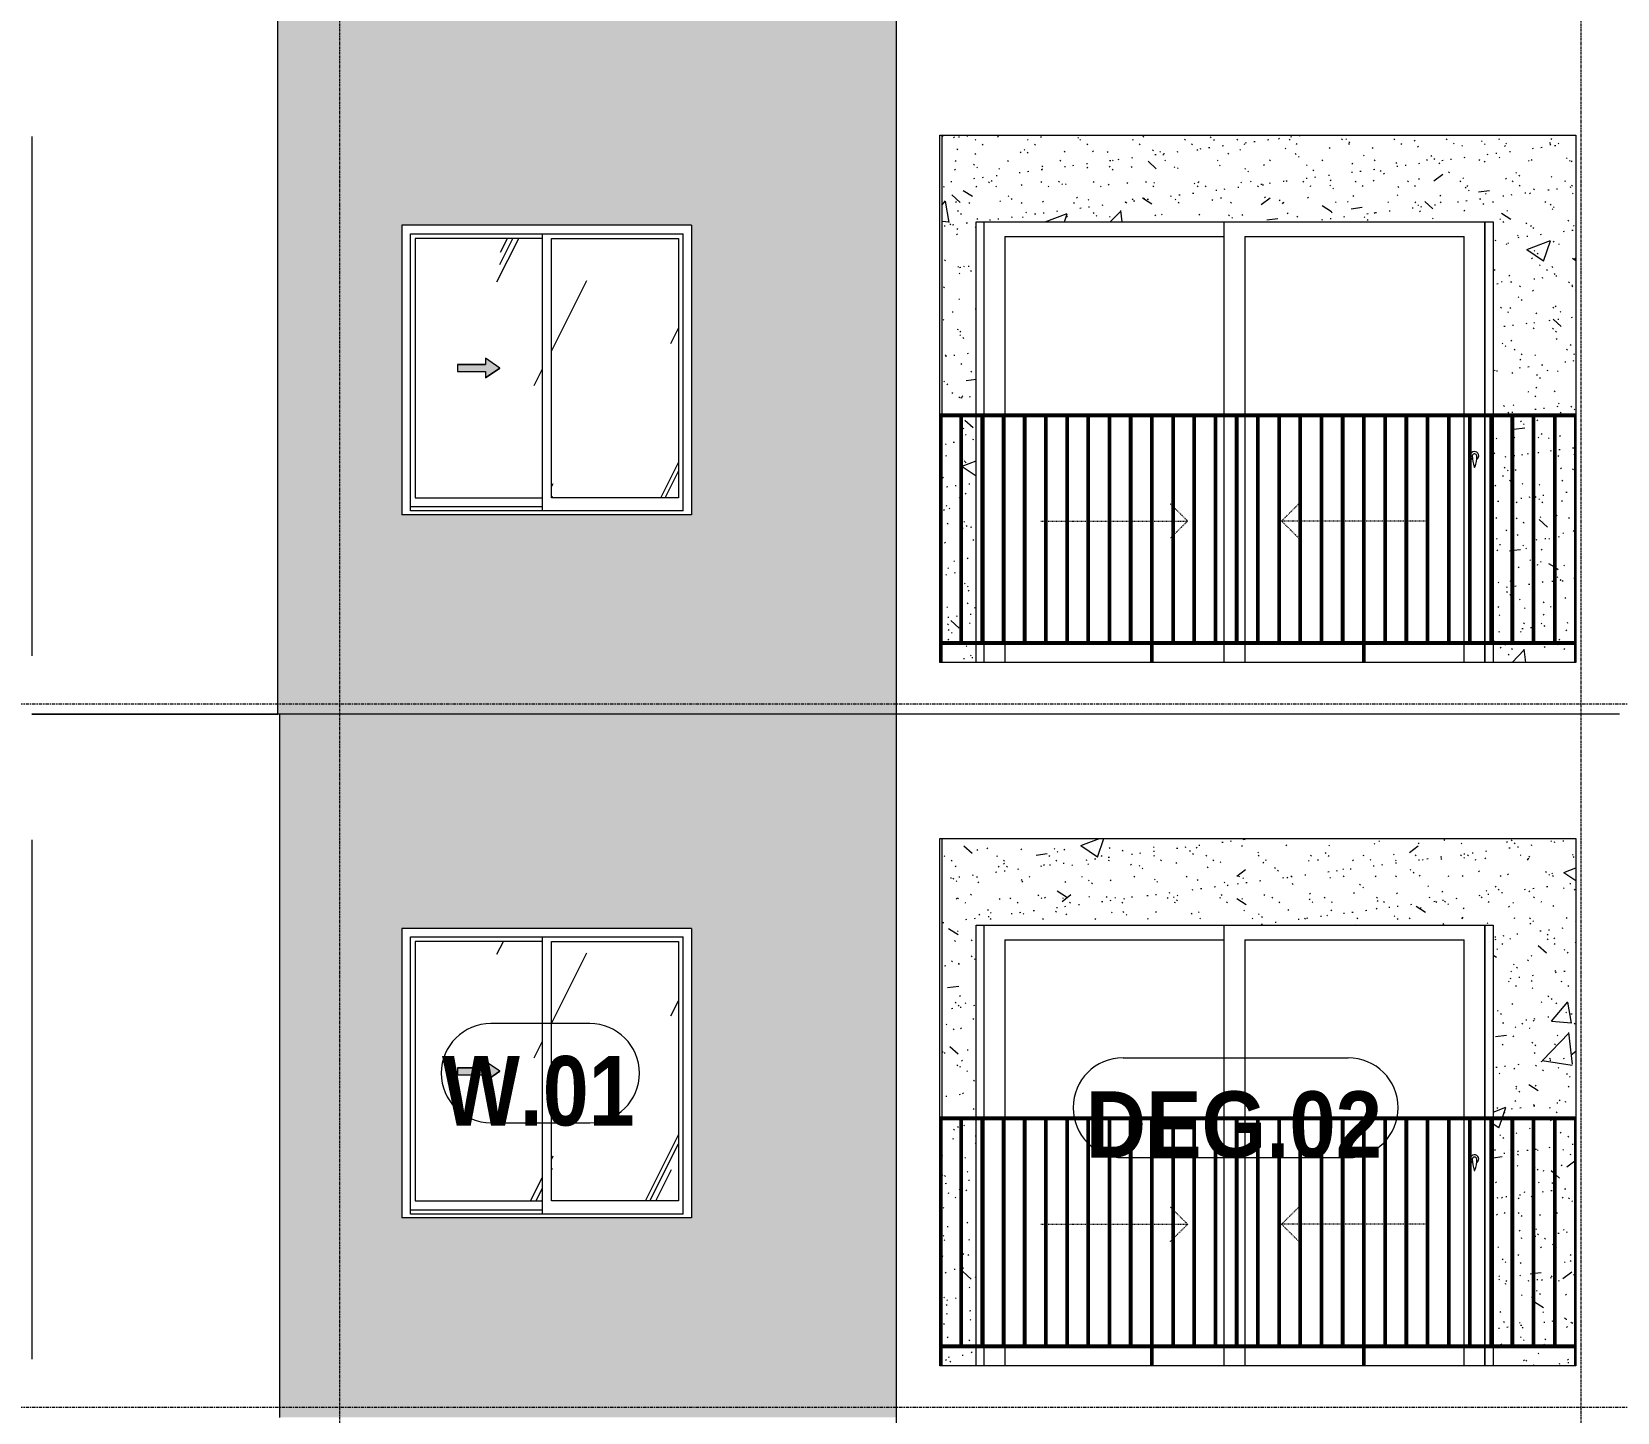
# Model space of a CAD drawing. Header units: millimetres. Extents: x 25061 to 259291, y -8723 to 35400.
# Drawn here: x 173820 to 181485, y 15775 to 22450 of the extents above; entities that cross this region are included whole.
import ezdxf

# ---------------------------------------------------------------- set-up
doc = ezdxf.new("R2010")
doc.units = ezdxf.units.MM
for name, pattern in [('1 NÉT CALL OUT', [6, 3, -3]), ('Centre', [31.75, 6.35, -4.7625, 15.875, -4.7625]), ('Dash', [6.35, 3.175, -3.175]), ('Grid Line', [22.225, 12.7, -3.175, 3.175, -3.175])]:
    doc.linetypes.add(name, pattern=pattern)
for name, color, linetype, lineweight in [('0-2', 50, 'Continuous', 5), ('A-DETL-GENF', 92, 'Continuous', 9), ('A-DETL-GENF-3', 92, '1 NÉT CALL OUT', 9), ('A-DOOR', 31, 'Continuous', 9), ('A-DOOR-FRAM', 31, 'Continuous', 9), ('A-DOOR-HDLN', 31, 'Dash', 9), ('A-DOOR-IDEN', 31, 'Continuous', 9), ('A-FLOR-LEVL-2', 51, 'Centre', 9), ('A-GLAZ', 151, 'Continuous', 9), ('A-GLAZ-1', 7, '1 NÉT CALL OUT', 9), ('A-GLAZ-IDEN', 152, 'Continuous', 9), ('A-WALL', 113, 'Continuous', 9), ('A-WALL-PATT-2', 9, 'Continuous', 9), ('A-WALL-PATT-3', 111, 'Continuous', 5), ('I-WALL-2', 7, 'Continuous', 9), ('S-GRID-1', 1, 'Grid Line', 9)]:
    doc.layers.add(name, color=color, linetype=linetype, lineweight=lineweight)
doc.styles.add('Arial_B_1', font='arialbd.ttf', dxfattribs={"width": 0.9, "height": 320})
doc.styles.add('Arial_B_2', font='arialbd.ttf', dxfattribs={"width": 0.85, "height": 336})
pattern_1 = [(50, (-80880.3, 14125), (1165.98, -102.01), [121.92, -1341.12]), (355, (-80880.3, 14125), (-225.554, 1222.763), [97.536, -1072.896]), (100.451, (-80783.1, 14116.5), (940.433, 1120.746), [103.616, -1139.776]), (46.184, (-80880.3, 14450.1), (1734.91, -269.07), [182.88, -2011.68]), (96.636, (-80735.7, 14427.7), (1519.38, 1583.54), [155.42, -1709.66]), (351.184, (-80880.3, 14450.1), (1519.39, 1583.52), [146.3, -1609.34]), (21, (-80717.7, 14368.8), (970.332, -654.498), [121.92, -1341.12]), (326, (-80717.7, 14368.8), (395.533, 1178.804), [97.536, -1072.896]), (71.451, (-80636.9, 14314.3), (1365.87, 524.296), [103.616, -1139.776]), (37.5, (-80880.3, 14125), (19.767, 541.153), [53.645, -1006.246, 53.645, -1035.507, -1076.96]), (37.5, (-80880.3, 14125), (19.767, 541.153), [-2149.043, 53.645, -1023.315]), (7.5, (-80880.3, 14125), (427.646, 641.156), [53.645, -567.334, 53.645, -981.862, -410.464]), (7.5, (-80880.3, 14125), (427.646, 641.156), [-1656.486, 53.645, -356.82]), (327.5, (-81242.8, 14125), (867.782, -36.665), [53.645, -352.755, 53.645, -1214.323, -1682.496]), (327.5, (-81242.8, 14125), (867.782, -36.665), [-1674.368, 53.645, -1628.85]), (317.5, (-81405.4, 14125), (948.028, 162.73), [53.645, -474.675, 53.645, -788.416, -1194.816]), (317.5, (-81405.4, 14125), (948.028, 162.73), [-1370.38, 53.645, -1141.17])]
pattern_2 = [(37.5, (-80880.3, 14125), (-5.1206, 156.61216), [5.364, -118.181, 5.364, -132.812, -132.08]), (37.5, (-80880.3, 14125), (-5.1206, 156.61216), [-261.722, 5.364, -126.716]), (7.5, (-80880.3, 14125), (143.847, 229.3842), [5.364, -61.285, 5.364, -105.989, -42.672]), (7.5, (-80880.3, 14125), (143.847, 229.3842), [-178.003, 5.364, -37.308]), (327.5, (-80980.28, 14125), (253.1176, 0.4601), [5.364, -35.276, 5.364, -140.94, -191.008]), (327.5, (-80980.28, 14125), (253.1176, 0.4601), [-186.944, 5.364, -185.644]), (317.5, (-80980.28, 14125), (244.3381, 71.3376), [5.364, -14.956, 5.364, -90.546, -109.728]), (317.5, (-80980.28, 14125), (244.3381, 71.3376), [-116.23, 5.364, -104.364])]
pattern_3 = [(63.435, (-78970.7, 14236.3), (-0.002, 1625.6), [567.96, -3066.99]), (63.435, (-80596.3, 14236.3), (-0.002, 1625.6), [567.96, -3066.99]), (63.435, (-78192.5, 14550.35), (-0.002, 1625.6), [567.96, -3066.99]), (63.435, (-79818.1, 14550.35), (-0.002, 1625.6), [567.96, -3066.99]), (63.435, (-78310.3, 14439.5), (-0.002, 1625.6), [567.96, -3066.99]), (63.435, (-79935.9, 14439.5), (-0.002, 1625.6), [567.96, -3066.99]), (63.435, (-78430.35, 15074.4), (-0.002, 1625.6), [276.055, -3358.9]), (63.435, (-80055.95, 15074.4), (-0.002, 1625.6), [276.055, -3358.9]), (63.435, (-78508.9, 14976.15), (-0.002, 1625.6), [567.96, -3066.99]), (63.435, (-80134.5, 14976.15), (-0.002, 1625.6), [567.96, -3066.99]), (63.435, (-78495, 15046.7), (-0.002, 1625.6), [567.96, -3066.99]), (63.435, (-80120.6, 15046.7), (-0.002, 1625.6), [567.96, -3066.99]), (63.435, (-79150.9, 14737.2), (-0.002, 1625.6), [567.96, -3066.99]), (63.435, (-80776.5, 14737.2), (-0.002, 1625.6), [567.96, -3066.99]), (63.435, (-79137, 14820.35), (-0.002, 1625.6), [567.96, -3066.99]), (63.435, (-80762.6, 14820.35), (-0.002, 1625.6), [567.96, -3066.99]), (63.435, (-79133.3, 14880.3), (-0.002, 1625.6), [567.96, -3066.99]), (63.435, (-80758.9, 14880.3), (-0.002, 1625.6), [567.96, -3066.99])]

# ---------------------------------------------------------------- blocks, each defined once
blk = doc.blocks.new('NCV_TKTC_TANG 6 - 8_rvt-6-TKCS_MẶT CẮT 2')
at = {"layer": 'A-WALL-PATT-2'}
h = blk.add_hatch(dxfattribs=at)
h.set_pattern_fill('FP_37', color=256, style=0, pattern_type=2)
h.set_pattern_definition(pattern_1)
h.paths.add_polyline_path([(-100377.6, 19400), (-99982.6, 19400), (-99982.6, 19490), (-100377.6, 19490)])
h.paths.add_polyline_path([(-102877.6, 19400), (-102877.6, 19490), (-103042.6, 19490), (-103042.6, 19400), (-102948.5, 19400)])
h.paths.add_polyline_path([(-99982.6, 19500), (-99982.6, 20590), (-100075.1, 20590), (-100075.1, 19500), (-100021.4, 19500)])
h.paths.add_polyline_path([(-102945.1, 19500), (-102877.6, 19500), (-102877.6, 20590), (-102945.1, 20590), (-102945.1, 19534.4)])
h.paths.add_polyline_path([(-102955.1, 19500), (-102955.1, 20590), (-103042.6, 20590), (-103042.6, 19500), (-102972.6, 19500)])
h.paths.add_polyline_path([(-100377.6, 19500), (-100290.1, 19500), (-100290.1, 20590), (-100377.6, 20590), (-100377.6, 20354.7)])
h.paths.add_polyline_path([(-100280.1, 19500), (-100187.6, 19500), (-100187.6, 20590), (-100280.1, 20590), (-100280.1, 20354.7)])
h.paths.add_polyline_path([(-100177.6, 19500), (-100085.1, 19500), (-100085.1, 20590), (-100177.6, 20590), (-100177.6, 20354.7)])
h.paths.add_polyline_path([(-102948.5, 20600), (-102877.6, 20600), (-102877.6, 21530), (-100377.6, 21530), (-100377.6, 20600), (-99977.6, 20600), (-99977.6, 21950), (-103042.6, 21950), (-103042.6, 20600)])
h = blk.add_hatch(dxfattribs=at)
h.set_pattern_fill('FP_38', color=256, style=0, pattern_type=2)
h.set_pattern_definition(pattern_2)
h.paths.add_polyline_path([(-100377.6, 19400), (-99982.6, 19400), (-99982.6, 19490), (-100377.6, 19490)])
h.paths.add_polyline_path([(-102877.6, 19400), (-102877.6, 19490), (-103042.6, 19490), (-103042.6, 19400), (-102948.5, 19400)])
h.paths.add_polyline_path([(-99982.6, 19500), (-99982.6, 20590), (-100075.1, 20590), (-100075.1, 19500), (-100021.4, 19500)])
h.paths.add_polyline_path([(-102945.1, 19500), (-102877.6, 19500), (-102877.6, 20590), (-102945.1, 20590), (-102945.1, 19534.4)])
h.paths.add_polyline_path([(-102955.1, 19500), (-102955.1, 20590), (-103042.6, 20590), (-103042.6, 19500), (-102972.6, 19500)])
h.paths.add_polyline_path([(-100377.6, 19500), (-100290.1, 19500), (-100290.1, 20590), (-100377.6, 20590), (-100377.6, 20354.7)])
h.paths.add_polyline_path([(-100280.1, 19500), (-100187.6, 19500), (-100187.6, 20590), (-100280.1, 20590), (-100280.1, 20354.7)])
h.paths.add_polyline_path([(-100177.6, 19500), (-100085.1, 19500), (-100085.1, 20590), (-100177.6, 20590), (-100177.6, 20354.7)])
h.paths.add_polyline_path([(-102948.5, 20600), (-102877.6, 20600), (-102877.6, 21530), (-100377.6, 21530), (-100377.6, 20600), (-99977.6, 20600), (-99977.6, 21950), (-103042.6, 21950), (-103042.6, 20600)])
at = {"layer": 'I-WALL-2'}
for p, q in [((-103042.6, 21950), (-103042.6, 20600)), ((-102877.6, 20600), (-102877.6, 21530)), ((-102877.6, 21530), (-100377.6, 21530)), ((-100377.6, 21530), (-100377.6, 20600)), ((-103042.6, 20590), (-103042.6, 19500)), ((-102877.6, 19500), (-102877.6, 20590)), ((-100377.6, 20590), (-100377.6, 19500)), ((-103042.6, 19490), (-103042.6, 19400)), ((-102877.6, 19400), (-102877.6, 19490)), ((-100377.6, 19490), (-100377.6, 19400))]:
    blk.add_line(p, q, dxfattribs=at)
blk = doc.blocks.new('NCV_TKTC_TANG 5_rvt-2-TKCS_MẶT CẮT 2')
at = {"layer": 'A-WALL-PATT-2'}
h = blk.add_hatch(dxfattribs=at)
h.set_pattern_fill('FP_37', color=256, style=0, pattern_type=2)
h.set_pattern_definition(pattern_1)
h.paths.add_polyline_path([(-100013.2, 16000), (-99982.6, 16000), (-99982.6, 16090), (-100377.6, 16090), (-100377.6, 16000)])
h.paths.add_polyline_path([(-102948.5, 16000), (-102877.6, 16000), (-102877.6, 16090), (-103042.6, 16090), (-103042.6, 16000), (-103031.7, 16000)])
h.paths.add_polyline_path([(-99982.6, 16100), (-99982.6, 17190), (-100075.1, 17190), (-100075.1, 16100), (-100021.4, 16100)])
h.paths.add_polyline_path([(-103042.6, 16100), (-102955.1, 16100), (-102955.1, 17190), (-103042.6, 17190), (-103042.6, 16653.3)])
h.paths.add_polyline_path([(-100377.6, 16100), (-100290.1, 16100), (-100290.1, 17190), (-100377.6, 17190), (-100377.6, 16653.3)])
h.paths.add_polyline_path([(-100280.1, 16100), (-100187.6, 16100), (-100187.6, 17190), (-100280.1, 17190), (-100280.1, 16653.3)])
h.paths.add_polyline_path([(-100177.6, 16100), (-100085.1, 16100), (-100085.1, 17190), (-100177.6, 17190), (-100177.6, 16653.3)])
h.paths.add_polyline_path([(-102877.6, 16100), (-102877.6, 17190), (-102945.1, 17190), (-102945.1, 16100)])
h.paths.add_polyline_path([(-102948.5, 17200), (-102877.6, 17200), (-102877.6, 18130), (-100377.6, 18130), (-100377.6, 17200), (-99977.6, 17200), (-99977.6, 18550), (-103042.6, 18550), (-103042.6, 17200)])
h = blk.add_hatch(dxfattribs=at)
h.set_pattern_fill('FP_38', color=256, style=0, pattern_type=2)
h.set_pattern_definition(pattern_2)
h.paths.add_polyline_path([(-100013.2, 16000), (-99982.6, 16000), (-99982.6, 16090), (-100377.6, 16090), (-100377.6, 16000)])
h.paths.add_polyline_path([(-102948.5, 16000), (-102877.6, 16000), (-102877.6, 16090), (-103042.6, 16090), (-103042.6, 16000), (-103031.7, 16000)])
h.paths.add_polyline_path([(-99982.6, 16100), (-99982.6, 17190), (-100075.1, 17190), (-100075.1, 16100), (-100021.4, 16100)])
h.paths.add_polyline_path([(-103042.6, 16100), (-102955.1, 16100), (-102955.1, 17190), (-103042.6, 17190), (-103042.6, 16653.3)])
h.paths.add_polyline_path([(-100377.6, 16100), (-100290.1, 16100), (-100290.1, 17190), (-100377.6, 17190), (-100377.6, 16653.3)])
h.paths.add_polyline_path([(-100280.1, 16100), (-100187.6, 16100), (-100187.6, 17190), (-100280.1, 17190), (-100280.1, 16653.3)])
h.paths.add_polyline_path([(-100177.6, 16100), (-100085.1, 16100), (-100085.1, 17190), (-100177.6, 17190), (-100177.6, 16653.3)])
h.paths.add_polyline_path([(-102877.6, 16100), (-102877.6, 17190), (-102945.1, 17190), (-102945.1, 16100)])
h.paths.add_polyline_path([(-102948.5, 17200), (-102877.6, 17200), (-102877.6, 18130), (-100377.6, 18130), (-100377.6, 17200), (-99977.6, 17200), (-99977.6, 18550), (-103042.6, 18550), (-103042.6, 17200)])
at = {"layer": 'I-WALL-2'}
for p, q in [((-103042.6, 18550), (-103042.6, 17200)), ((-102877.6, 17200), (-102877.6, 18130)), ((-102877.6, 18130), (-100377.6, 18130)), ((-100377.6, 18130), (-100377.6, 17200)), ((-103042.6, 17190), (-103042.6, 16100)), ((-102877.6, 16100), (-102877.6, 17190)), ((-100377.6, 17190), (-100377.6, 16100)), ((-103042.6, 16090), (-103042.6, 16000)), ((-102877.6, 16000), (-102877.6, 16090)), ((-100377.6, 16090), (-100377.6, 16000))]:
    blk.add_line(p, q, dxfattribs=at)
blk = doc.blocks.new('1_FAMILY RVT - W01-WxH 1400x1400xmm-V272-TKCS_MẶT CẮT 2')
at = {"layer": 'A-DETL-GENF-3'}
blk.add_hatch(color=256, dxfattribs=at).paths.add_polyline_path([(-105248.1, 17376.5), (-105180.3, 17423.9), (-105248.1, 17471.4), (-105248.1, 17440.9), (-105383.5, 17440.9), (-105383.5, 17407), (-105248.1, 17407)])
at = {"layer": 'A-GLAZ'}
h = blk.add_hatch(dxfattribs=at)
h.set_pattern_fill('FP_35', color=256, style=0, pattern_type=2)
h.set_pattern_definition(pattern_3)
h.paths.add_polyline_path([(-105589.1, 16797), (-104974.8, 16797), (-104974.8, 18050.9), (-105589.1, 18050.9), (-105589.1, 17407)])
h.paths.add_polyline_path([(-105248.1, 17376.5), (-105248.1, 17407), (-105383.5, 17407), (-105383.5, 17440.9), (-105248.1, 17440.9), (-105248.1, 17471.4), (-105180.3, 17423.9), (-105204.5, 17407)])
h = blk.add_hatch(dxfattribs=at)
h.set_pattern_fill('FP_35', color=256, style=0, pattern_type=2)
h.set_pattern_definition(pattern_3)
h.paths.add_polyline_path([(-104316.1, 16797), (-104316.1, 18050.9), (-104930.3, 18050.9), (-104930.3, 16797), (-104538.9, 16797)])
at = {"layer": 'A-DETL-GENF'}
for p, q in [((-105383.5, 17440.9), (-105383.5, 17407)), ((-105383.5, 17440.9), (-105248.1, 17440.9)), ((-105248.1, 17440.9), (-105383.5, 17440.9)), ((-105383.5, 17440.9), (-105383.5, 17407)), ((-105383.5, 17407), (-105248.1, 17407)), ((-105383.5, 17407), (-105248.1, 17407)), ((-105248.1, 17471.4), (-105248.1, 17440.9)), ((-105180.3, 17423.9), (-105248.1, 17471.4)), ((-105180.3, 17423.9), (-105248.1, 17471.4)), ((-105248.1, 17471.4), (-105248.1, 17440.9)), ((-105180.3, 17423.9), (-105248.1, 17376.5)), ((-105248.1, 17376.5), (-105180.3, 17423.9)), ((-105248.1, 17407), (-105248.1, 17376.5)), ((-105248.1, 17407), (-105248.1, 17376.5))]:
    blk.add_line(p, q, dxfattribs=at)
at = {"layer": 'A-GLAZ'}
for p, q in [((-104252.6, 18114.4), (-105652.6, 18114.4)), ((-105652.6, 18114.4), (-105652.6, 16714.4)), ((-104252.6, 18114.4), (-104252.6, 16714.4)), ((-105611.6, 18073.5), (-104293.5, 18073.5)), ((-105611.6, 16733.5), (-105611.6, 18073.5)), ((-105589.1, 18050.9), (-105589.1, 16797)), ((-104974.8, 18050.9), (-105589.1, 18050.9)), ((-104974.8, 18073.5), (-104974.8, 16733.5)), ((-104930.3, 16797), (-104930.3, 18050.9)), ((-104930.3, 18050.9), (-104316.1, 18050.9)), ((-104316.1, 18050.9), (-104316.1, 16797)), ((-104293.5, 16733.5), (-104293.5, 18073.5)), ((-105589.1, 16797), (-104974.8, 16797)), ((-104316.1, 16797), (-104930.3, 16797)), ((-104252.6, 16714.4), (-105652.6, 16714.4)), ((-104974.8, 16752.5), (-105611.6, 16752.5)), ((-104974.8, 16752.5), (-105611.6, 16752.5)), ((-104293.5, 16733.5), (-105611.6, 16733.5))]:
    blk.add_line(p, q, dxfattribs=at)
blk = doc.blocks.new('DEG_02-DEG_03 - DEG_02-2500x2400mm-CỬA ĐI 02 CÁNH TRƯỢT-V135-TKCS_MẶT CẮT 2')
at = {"layer": 'A-DOOR'}
for p, q in [((-101677.6, 10400), (-101677.6, 11330)), ((-100417.6, 11330), (-100417.6, 10400)), ((-102737.6, 11260), (-102737.6, 10400)), ((-102737.6, 11260), (-101677.6, 11260)), ((-101577.6, 11260), (-101577.6, 10400)), ((-101577.6, 11260), (-100517.6, 11260)), ((-100517.6, 10400), (-100517.6, 11260)), ((-102737.6, 10390), (-102737.6, 9300)), ((-101677.6, 9300), (-101677.6, 10390)), ((-101577.6, 10390), (-101577.6, 9300)), ((-100517.6, 9300), (-100517.6, 10390)), ((-100417.6, 10390), (-100417.6, 9300)), ((-102737.6, 9290), (-102737.6, 9200)), ((-101677.6, 9200), (-101677.6, 9290)), ((-101577.6, 9290), (-101577.6, 9200)), ((-100517.6, 9200), (-100517.6, 9290)), ((-100417.6, 9290), (-100417.6, 9200))]:
    blk.add_line(p, q, dxfattribs=at)
at = {"layer": 'A-DOOR', "flags": 128}
blk.add_lwpolyline([(-100466.1, 10208.7), (-100466.1, 10208.7), (-100466.1, 10208.7), (-100466.1, 10208.7), (-100466.1, 10208.7), (-100466.1, 10208.7), (-100466.1, 10208.7), (-100466.2, 10208.7), (-100466.2, 10208.7), (-100466.2, 10208.7), (-100466.2, 10208.7), (-100466.3, 10208.7), (-100466.3, 10208.7), (-100466.3, 10208.7), (-100466.4, 10208.7), (-100466.4, 10208.7), (-100466.4, 10208.7), (-100466.5, 10208.7), (-100466.5, 10208.7), (-100466.6, 10208.7), (-100466.6, 10208.7), (-100466.7, 10208.7), (-100466.7, 10208.7), (-100466.8, 10208.7), (-100466.8, 10208.7), (-100466.9, 10208.7), (-100466.9, 10208.7), (-100467, 10208.7), (-100467, 10208.7), (-100467.1, 10208.7), (-100467.1, 10208.7), (-100467.2, 10208.7), (-100467.3, 10208.7), (-100467.3, 10208.7), (-100467.4, 10208.7), (-100467.4, 10208.7), (-100467.5, 10208.7), (-100467.5, 10208.7), (-100467.6, 10208.7), (-100467.7, 10208.7), (-100467.7, 10208.7), (-100467.8, 10208.7), (-100467.8, 10208.7), (-100467.9, 10208.7), (-100468, 10208.7), (-100468, 10208.7), (-100468.1, 10208.7), (-100468.1, 10208.7), (-100468.2, 10208.7), (-100468.2, 10208.7), (-100468.3, 10208.7), (-100468.3, 10208.7), (-100468.4, 10208.7), (-100468.4, 10208.7), (-100468.5, 10208.7), (-100468.5, 10208.7), (-100468.6, 10208.7), (-100468.6, 10208.7), (-100468.7, 10208.7), (-100468.7, 10208.7), (-100468.7, 10208.7), (-100468.8, 10208.7), (-100468.8, 10208.7), (-100468.8, 10208.7), (-100468.9, 10208.7), (-100468.9, 10208.7), (-100468.9, 10208.7), (-100469, 10208.7), (-100469, 10208.7), (-100469, 10208.7), (-100469, 10208.7), (-100469, 10208.7), (-100469, 10208.7), (-100469, 10208.7), (-100469.1, 10208.7), (-100469.1, 10208.7)], dxfattribs=at)
at = {"layer": 'A-DOOR'}
for centre, radius, start, end in [((-100467.6, 10200), 20, 0, 150), ((-100469.1, 10199.2), 9.45, 90, 180), ((-100313.8, 10199.2), 164.8, 180, 199.13397), ((-100466.1, 10199.2), 9.45, 0, 90), ((-100621.4, 10199.2), 164.8, 340.86603, 0), ((-100467.6, 10200), 20, 300, 0), ((-100467.6, 10200), 20, 210, 240), ((-100467.2, 10146), 2.34, 199.13397, 261.03098), ((-100467.9, 10146), 2.34, 278.96902, 340.86603)]:
    blk.add_arc(centre, radius, start, end, dxfattribs=at)
at = {"layer": 'A-DOOR-FRAM'}
for p, q in [((-102837.6, 10400), (-102837.6, 11330)), ((-100417.6, 10400), (-100417.6, 11330)), ((-102837.6, 9300), (-102837.6, 10390)), ((-100417.6, 9300), (-100417.6, 10390)), ((-102837.6, 9200), (-102837.6, 9290)), ((-100417.6, 9200), (-100417.6, 9290))]:
    blk.add_line(p, q, dxfattribs=at)
at = {"layer": 'A-DOOR-HDLN'}
for p, q in [((-101930.1, 9959.5), (-101939.7, 9969.1)), ((-101400.3, 9884.2), (-101315.5, 9969.1)), ((-101854.8, 9884.2), (-101920.1, 9949.5)), ((-102564.8, 9884.2), (-102545.1, 9884.2)), ((-102535.1, 9884.2), (-102442.6, 9884.2)), ((-102432.6, 9884.2), (-102340.1, 9884.2)), ((-102330.1, 9884.2), (-102237.6, 9884.2)), ((-102227.6, 9884.2), (-102135.1, 9884.2)), ((-102125.1, 9884.2), (-102032.6, 9884.2)), ((-102022.6, 9884.2), (-101930.1, 9884.2)), ((-101854.8, 9884.2), (-101920.1, 9819)), ((-101920.1, 9884.2), (-101854.8, 9884.2)), ((-101400.3, 9884.2), (-101315.5, 9799.4)), ((-101315.1, 9884.2), (-101400.3, 9884.2)), ((-101212.6, 9884.2), (-101305.1, 9884.2)), ((-101110.1, 9884.2), (-101202.6, 9884.2)), ((-101007.6, 9884.2), (-101100.1, 9884.2)), ((-100905.1, 9884.2), (-100997.6, 9884.2)), ((-100802.6, 9884.2), (-100895.1, 9884.2)), ((-100700.1, 9884.2), (-100792.6, 9884.2)), ((-101930.1, 9809), (-101939.7, 9799.4))]:
    blk.add_line(p, q, dxfattribs=at)
blk = doc.blocks.new('Railing - 10mm-1251313-TKCS_MẶT CẮT 2')
at = {"layer": ''}
for p, q in [((-60830.064287, 5900), (-60830.064287, 6990)), ((-60820.064287, 6990), (-60820.064287, 5900))]:
    blk.add_line(p, q, dxfattribs=at)
blk = doc.blocks.new('Railing - 50 x 10mm-1251315-TKCS_MẶT CẮT 2')
at = {"layer": ''}
for p, q in [((-59897.564287, 6990), (-59907.564287, 6990)), ((-59907.564287, 5800), (-59907.564287, 6990)), ((-59897.564287, 6990), (-59897.564287, 5800))]:
    blk.add_line(p, q, dxfattribs=at)
blk = doc.blocks.new('Railing - 50 x 10mm-1251311-TKCS_MẶT CẮT 2')
at = {"layer": ''}
for q in [(-60927.564287, 6990), (-60922.564287, 5800)]:
    blk.add_line((-60922.564287, 6990), q, dxfattribs=at)
blk = doc.blocks.new('Railing - 50 x 10mm-V186-TKCS_MẶT CẮT 2')
at = {"layer": ''}
for p in [(-57852.564287, 6990), (-57857.564287, 5800)]:
    blk.add_line(p, (-57857.564287, 6990), dxfattribs=at)
blk = doc.blocks.new('Railing - Railing-3262216-TKCS_MẶT CẮT 2')
at = {"layer": ''}
for p, q in [((-103052.6, 16100), (-99977.6, 16100)), ((-103052.6, 16090), (-99977.6, 16090))]:
    blk.add_line(p, q, dxfattribs=at)
at = {"extrusion": (0, 0, -1), "zscale": -1}
for name, p in [('Railing - 50 x 10mm-V186-TKCS_MẶT CẮT 2', (160905.1, 10200)), ('Railing - 10mm-1251313-TKCS_MẶT CẮT 2', (163775.1, 10200)), ('Railing - 10mm-1251313-TKCS_MẶT CẮT 2', (163672.6, 10200)), ('Railing - 10mm-1251313-TKCS_MẶT CẮT 2', (163570.1, 10200)), ('Railing - 10mm-1251313-TKCS_MẶT CẮT 2', (163467.6, 10200)), ('Railing - 10mm-1251313-TKCS_MẶT CẮT 2', (163365.1, 10200)), ('Railing - 10mm-1251313-TKCS_MẶT CẮT 2', (163262.6, 10200)), ('Railing - 10mm-1251313-TKCS_MẶT CẮT 2', (163160.1, 10200)), ('Railing - 10mm-1251313-TKCS_MẶT CẮT 2', (163057.6, 10200)), ('Railing - 10mm-1251313-TKCS_MẶT CẮT 2', (162955.1, 10200)), ('Railing - 50 x 10mm-1251315-TKCS_MẶT CẮT 2', (161930.1, 10200)), ('Railing - 10mm-1251313-TKCS_MẶT CẮT 2', (162750.1, 10200)), ('Railing - 10mm-1251313-TKCS_MẶT CẮT 2', (162647.6, 10200)), ('Railing - 10mm-1251313-TKCS_MẶT CẮT 2', (162545.1, 10200)), ('Railing - 10mm-1251313-TKCS_MẶT CẮT 2', (162442.6, 10200)), ('Railing - 10mm-1251313-TKCS_MẶT CẮT 2', (162340.1, 10200)), ('Railing - 10mm-1251313-TKCS_MẶT CẮT 2', (162237.6, 10200)), ('Railing - 10mm-1251313-TKCS_MẶT CẮT 2', (162135.1, 10200)), ('Railing - 10mm-1251313-TKCS_MẶT CẮT 2', (162032.6, 10200)), ('Railing - 10mm-1251313-TKCS_MẶT CẮT 2', (161930.1, 10200)), ('Railing - 50 x 10mm-1251315-TKCS_MẶT CẮT 2', (160905.1, 10200)), ('Railing - 10mm-1251313-TKCS_MẶT CẮT 2', (161725.1, 10200)), ('Railing - 10mm-1251313-TKCS_MẶT CẮT 2', (161622.6, 10200)), ('Railing - 10mm-1251313-TKCS_MẶT CẮT 2', (161520.1, 10200)), ('Railing - 10mm-1251313-TKCS_MẶT CẮT 2', (161417.6, 10200)), ('Railing - 10mm-1251313-TKCS_MẶT CẮT 2', (161315.1, 10200)), ('Railing - 10mm-1251313-TKCS_MẶT CẮT 2', (161212.6, 10200)), ('Railing - 10mm-1251313-TKCS_MẶT CẮT 2', (161110.1, 10200)), ('Railing - 10mm-1251313-TKCS_MẶT CẮT 2', (161007.6, 10200)), ('Railing - 10mm-1251313-TKCS_MẶT CẮT 2', (160905.1, 10200)), ('Railing - 50 x 10mm-1251311-TKCS_MẶT CẮT 2', (160905.1, 10200))]:
    blk.add_blockref(name, p, dxfattribs=at)
blk = doc.blocks.new('Top Rail Type - Top Rail_Internal_-3262217-TKCS_MẶT CẮT 2')
at = {"layer": ''}
for p, q in [((-99977.564287, 17200), (-103052.564287, 17200)), ((-99977.564287, 17190), (-103052.564287, 17190))]:
    blk.add_line(p, q, dxfattribs=at)
blk = doc.blocks.new('1_FAMILY RVT - W01-WxH 1400x1400xmm-V321-TKCS_MẶT CẮT 2')
at = {"layer": 'A-DETL-GENF-3'}
blk.add_hatch(color=256, dxfattribs=at).paths.add_polyline_path([(-105248.1, 20776.5), (-105180.3, 20823.9), (-105248.1, 20871.4), (-105248.1, 20840.9), (-105383.5, 20840.9), (-105383.5, 20807), (-105248.1, 20807)])
at = {"layer": 'A-GLAZ'}
h = blk.add_hatch(dxfattribs=at)
h.set_pattern_fill('FP_35', color=256, style=0, pattern_type=2)
h.set_pattern_definition(pattern_3)
h.paths.add_polyline_path([(-104974.8, 20197), (-104974.8, 21450.9), (-105589.1, 21450.9), (-105589.1, 20197)])
h.paths.add_polyline_path([(-105248.1, 20776.5), (-105248.1, 20807), (-105383.5, 20807), (-105383.5, 20840.9), (-105248.1, 20840.9), (-105248.1, 20871.4), (-105180.3, 20823.9), (-105204.5, 20807)])
h = blk.add_hatch(dxfattribs=at)
h.set_pattern_fill('FP_35', color=256, style=0, pattern_type=2)
h.set_pattern_definition(pattern_3)
h.paths.add_polyline_path([(-104538.9, 20197), (-104316.1, 20197), (-104316.1, 21450.9), (-104930.3, 21450.9), (-104930.3, 20197)])
at = {"layer": 'A-DETL-GENF'}
for p, q in [((-105248.1, 20871.4), (-105248.1, 20840.9)), ((-105180.3, 20823.9), (-105248.1, 20871.4)), ((-105180.3, 20823.9), (-105248.1, 20871.4)), ((-105248.1, 20871.4), (-105248.1, 20840.9)), ((-105383.5, 20840.9), (-105383.5, 20807)), ((-105383.5, 20840.9), (-105248.1, 20840.9)), ((-105248.1, 20840.9), (-105383.5, 20840.9)), ((-105383.5, 20840.9), (-105383.5, 20807)), ((-105383.5, 20807), (-105248.1, 20807)), ((-105383.5, 20807), (-105248.1, 20807)), ((-105180.3, 20823.9), (-105248.1, 20776.5)), ((-105248.1, 20776.5), (-105180.3, 20823.9)), ((-105248.1, 20807), (-105248.1, 20776.5)), ((-105248.1, 20807), (-105248.1, 20776.5))]:
    blk.add_line(p, q, dxfattribs=at)
at = {"layer": 'A-GLAZ'}
for p, q in [((-104252.6, 21514.4), (-105652.6, 21514.4)), ((-105652.6, 21514.4), (-105652.6, 20114.4)), ((-105611.6, 21473.5), (-104293.5, 21473.5)), ((-105611.6, 20133.5), (-105611.6, 21473.5)), ((-104974.8, 21473.5), (-104974.8, 20133.5)), ((-104293.5, 20133.5), (-104293.5, 21473.5)), ((-104252.6, 21514.4), (-104252.6, 20114.4)), ((-105589.1, 21450.9), (-105589.1, 20197)), ((-104974.8, 21450.9), (-105589.1, 21450.9)), ((-104930.3, 20197), (-104930.3, 21450.9)), ((-104930.3, 21450.9), (-104316.1, 21450.9)), ((-104316.1, 21450.9), (-104316.1, 20197)), ((-105589.1, 20197), (-104974.8, 20197)), ((-104316.1, 20197), (-104930.3, 20197)), ((-104252.6, 20114.4), (-105652.6, 20114.4)), ((-104974.8, 20152.5), (-105611.6, 20152.5)), ((-104974.8, 20152.5), (-105611.6, 20152.5)), ((-104293.5, 20133.5), (-105611.6, 20133.5))]:
    blk.add_line(p, q, dxfattribs=at)
blk = doc.blocks.new('Railing - Railing-3821451-TKCS_MẶT CẮT 2')
at = {"layer": ''}
for p, q in [((-103052.6, 19500), (-99977.6, 19500)), ((-103052.6, 19490), (-99977.6, 19490))]:
    blk.add_line(p, q, dxfattribs=at)
at = {"extrusion": (0, 0, -1), "zscale": -1}
for name, p in [('Railing - 50 x 10mm-V186-TKCS_MẶT CẮT 2', (160905.1, 13600)), ('Railing - 10mm-1251313-TKCS_MẶT CẮT 2', (163775.1, 13600)), ('Railing - 10mm-1251313-TKCS_MẶT CẮT 2', (163672.6, 13600)), ('Railing - 10mm-1251313-TKCS_MẶT CẮT 2', (163570.1, 13600)), ('Railing - 10mm-1251313-TKCS_MẶT CẮT 2', (163467.6, 13600)), ('Railing - 10mm-1251313-TKCS_MẶT CẮT 2', (163365.1, 13600)), ('Railing - 10mm-1251313-TKCS_MẶT CẮT 2', (163262.6, 13600)), ('Railing - 10mm-1251313-TKCS_MẶT CẮT 2', (163160.1, 13600)), ('Railing - 10mm-1251313-TKCS_MẶT CẮT 2', (163057.6, 13600)), ('Railing - 10mm-1251313-TKCS_MẶT CẮT 2', (162955.1, 13600)), ('Railing - 50 x 10mm-1251315-TKCS_MẶT CẮT 2', (161930.1, 13600)), ('Railing - 10mm-1251313-TKCS_MẶT CẮT 2', (162750.1, 13600)), ('Railing - 10mm-1251313-TKCS_MẶT CẮT 2', (162647.6, 13600)), ('Railing - 10mm-1251313-TKCS_MẶT CẮT 2', (162545.1, 13600)), ('Railing - 10mm-1251313-TKCS_MẶT CẮT 2', (162442.6, 13600)), ('Railing - 10mm-1251313-TKCS_MẶT CẮT 2', (162340.1, 13600)), ('Railing - 10mm-1251313-TKCS_MẶT CẮT 2', (162237.6, 13600)), ('Railing - 10mm-1251313-TKCS_MẶT CẮT 2', (162135.1, 13600)), ('Railing - 10mm-1251313-TKCS_MẶT CẮT 2', (162032.6, 13600)), ('Railing - 10mm-1251313-TKCS_MẶT CẮT 2', (161930.1, 13600)), ('Railing - 50 x 10mm-1251315-TKCS_MẶT CẮT 2', (160905.1, 13600)), ('Railing - 10mm-1251313-TKCS_MẶT CẮT 2', (161725.1, 13600)), ('Railing - 10mm-1251313-TKCS_MẶT CẮT 2', (161622.6, 13600)), ('Railing - 10mm-1251313-TKCS_MẶT CẮT 2', (161520.1, 13600)), ('Railing - 10mm-1251313-TKCS_MẶT CẮT 2', (161417.6, 13600)), ('Railing - 10mm-1251313-TKCS_MẶT CẮT 2', (161315.1, 13600)), ('Railing - 10mm-1251313-TKCS_MẶT CẮT 2', (161212.6, 13600)), ('Railing - 10mm-1251313-TKCS_MẶT CẮT 2', (161110.1, 13600)), ('Railing - 10mm-1251313-TKCS_MẶT CẮT 2', (161007.6, 13600)), ('Railing - 10mm-1251313-TKCS_MẶT CẮT 2', (160905.1, 13600)), ('Railing - 50 x 10mm-1251311-TKCS_MẶT CẮT 2', (160905.1, 13600))]:
    blk.add_blockref(name, p, dxfattribs=at)
blk = doc.blocks.new('Top Rail Type - Top Rail_Internal_-3821452-TKCS_MẶT CẮT 2')
at = {"layer": ''}
for p, q in [((-99977.564287, 20600), (-103052.564287, 20600)), ((-99977.564287, 20590), (-103052.564287, 20590))]:
    blk.add_line(p, q, dxfattribs=at)
blk = doc.blocks.new('SSA-WINDOW TAG - 10-2062020-TKCS_MẶT CẮT 2')
at = {"layer": 'A-GLAZ-IDEN'}
for p, q in [((-117145.064287, 7454.4), (-117622.564287, 7454.4)), ((-117622.564287, 6974.4), (-117145.064287, 6974.4))]:
    blk.add_line(p, q, dxfattribs=at)
for centre, start, end in [((-117622.564287, 7214.4), 90, 270), ((-117145.064287, 7214.4), 270, 90)]:
    blk.add_arc(centre, 240, start, end, dxfattribs=at)
blk = doc.blocks.new('STN_Door Tag - STN_Door Tag-1788670-TKCS_MẶT CẮT 2')
at = {"layer": 'A-DOOR-IDEN'}
for p, q in [((-93966.7, 3889.1), (-92878.6, 3889.1)), ((-93966.7, 3406.1), (-92878.6, 3406.1))]:
    blk.add_line(p, q, dxfattribs=at)
for centre, start, end in [((-93966.7, 3647.6), 90, 270), ((-92878.6, 3647.6), 270, 90)]:
    blk.add_arc(centre, 241.5, start, end, dxfattribs=at)

msp = doc.modelspace()

# ---------------------------------------------------------------- hatches: boundary and pattern name
at = {"layer": 'A-WALL-PATT-3'}
h = msp.add_hatch(color=256, dxfattribs=at)
h.paths.add_polyline_path([(175020.2, 19150), (178000.2, 19150), (178000.2, 22550), (175010.2, 22550), (175010.2, 19150)])
h.paths.add_polyline_path([(175651.1, 20114.4), (175610.2, 20114.4), (175610.2, 21514.4), (177010.2, 21514.4), (177010.2, 20114.4), (176723.9, 20114.4)])
h = msp.add_hatch(color=256, dxfattribs=at)
h.paths.add_polyline_path([(175133.4, 15750), (178000.2, 15750), (178000.2, 19150), (175020.2, 19150), (175020.2, 15750)])
h.paths.add_polyline_path([(177010.2, 16714.4), (175610.2, 16714.4), (175610.2, 18114.4), (177010.2, 18114.4), (177010.2, 16733.5)])

# ---------------------------------------------------------------- linework, layer by layer
at = {"layer": 'A-FLOR-LEVL-2'}
for p, q in [((147110.2, 19200), (255566.7, 19200)), ((147110.2, 15800), (255566.7, 15800))]:
    msp.add_line(p, q, dxfattribs=at)
at = {"layer": 'A-WALL'}
for p, q in [((178000.2, 5600), (178000.2, 29350)), ((175010.2, 19150), (175010.2, 22550)), ((173820.2, 21942.9), (173820.2, 19432.3)), ((178210.2, 21950), (181285.2, 21950)), ((178210.2, 19400), (178210.2, 21950)), ((181285.2, 21950), (181285.2, 19400)), ((181285.2, 19400), (178210.2, 19400)), ((178010.2, 19150), (173820.2, 19150)), ((173820.2, 19150), (175010.2, 19150)), ((175020.2, 15750), (175020.2, 19150)), ((181495.2, 19150), (175020.2, 19150)), ((178210.2, 18550), (181285.2, 18550)), ((178210.2, 16000), (178210.2, 18550)), ((181285.2, 18550), (181285.2, 16000)), ((173820.2, 18542.9), (173820.2, 16032.3)), ((181285.2, 16000), (178210.2, 16000))]:
    msp.add_line(p, q, dxfattribs=at)
at = {"layer": 'S-GRID-1'}
for p, q in [((175310.2, -3283.1), (175310.2, 30285.9)), ((181310.2, -3283.1), (181310.2, 30285.9))]:
    msp.add_line(p, q, dxfattribs=at)

# ---------------------------------------------------------------- block references
at = {"layer": ''}
for name in ['Top Rail Type - Top Rail_Internal_-3821452-TKCS_MẶT CẮT 2', 'Railing - Railing-3821451-TKCS_MẶT CẮT 2', 'Top Rail Type - Top Rail_Internal_-3262217-TKCS_MẶT CẮT 2', 'Railing - Railing-3262216-TKCS_MẶT CẮT 2']:
    msp.add_blockref(name, (281262.8, 0), dxfattribs=at)
at = {"layer": '0-2'}
for name in ['NCV_TKTC_TANG 6 - 8_rvt-6-TKCS_MẶT CẮT 2', 'NCV_TKTC_TANG 5_rvt-2-TKCS_MẶT CẮT 2']:
    msp.add_blockref(name, (281262.8, 0), dxfattribs=at)
at = {"layer": 'A-DOOR'}
for p in [(281262.8, 10200), (281262.8, 6800)]:
    msp.add_blockref('DEG_02-DEG_03 - DEG_02-2500x2400mm-CỬA ĐI 02 CÁNH TRƯỢT-V135-TKCS_MẶT CẮT 2', p, dxfattribs=at)
at = {"layer": 'A-DOOR-IDEN'}
msp.add_blockref('STN_Door Tag - STN_Door Tag-1788670-TKCS_MẶT CẮT 2', (273062.8, 13600), dxfattribs=at)
at = {"layer": 'A-GLAZ-1'}
for name in ['1_FAMILY RVT - W01-WxH 1400x1400xmm-V321-TKCS_MẶT CẮT 2', '1_FAMILY RVT - W01-WxH 1400x1400xmm-V272-TKCS_MẶT CẮT 2']:
    msp.add_blockref(name, (281262.8, 0), dxfattribs=at)
at = {"layer": 'A-GLAZ-IDEN'}
msp.add_blockref('SSA-WINDOW TAG - 10-2062020-TKCS_MẶT CẮT 2', (293662.8, 10200), dxfattribs=at)

# ---------------------------------------------------------------- texts
at = {"layer": 'A-DOOR-IDEN', "insert": (179632, 17164.6), "char_height": 320, "width": 1467.36, "attachment_point": 5, "line_spacing_factor": 0.936439, "style": 'Arial_B_1'}
msp.add_mtext('\\pt7.2,14.4,21.6,28.8,36,43.2,50.4,57.6,64.8,72,79.2,86.4,93.6,100.8,108,115.2,122.4,129.6,136.8,144,151.2,158.4,165.6,172.8,180,187.2,194.4,201.6,208.8,216,223.2,230.4;DEG.02', dxfattribs=at)
at = {"layer": 'A-GLAZ-IDEN', "insert": (176269, 17327.1), "char_height": 336, "width": 962.88, "attachment_point": 5, "line_spacing_factor": 0.936439, "style": 'Arial_B_2'}
msp.add_mtext('\\pt6.80064,13.60128,20.39856,27.1992,33.99984,40.80048,47.60112,54.3984,61.19904,67.99968,74.80032,81.60096,88.4016,95.19888,101.99952,108.80016,115.6008,122.40144,129.19872,135.99936,142.8,149.60064,156.40128,163.19856,169.9992,176.79984,183.60048,190.40112,197.1984,203.99904,210.79968,217.60032;W.01', dxfattribs=at)

doc.saveas('drawing.dxf')
